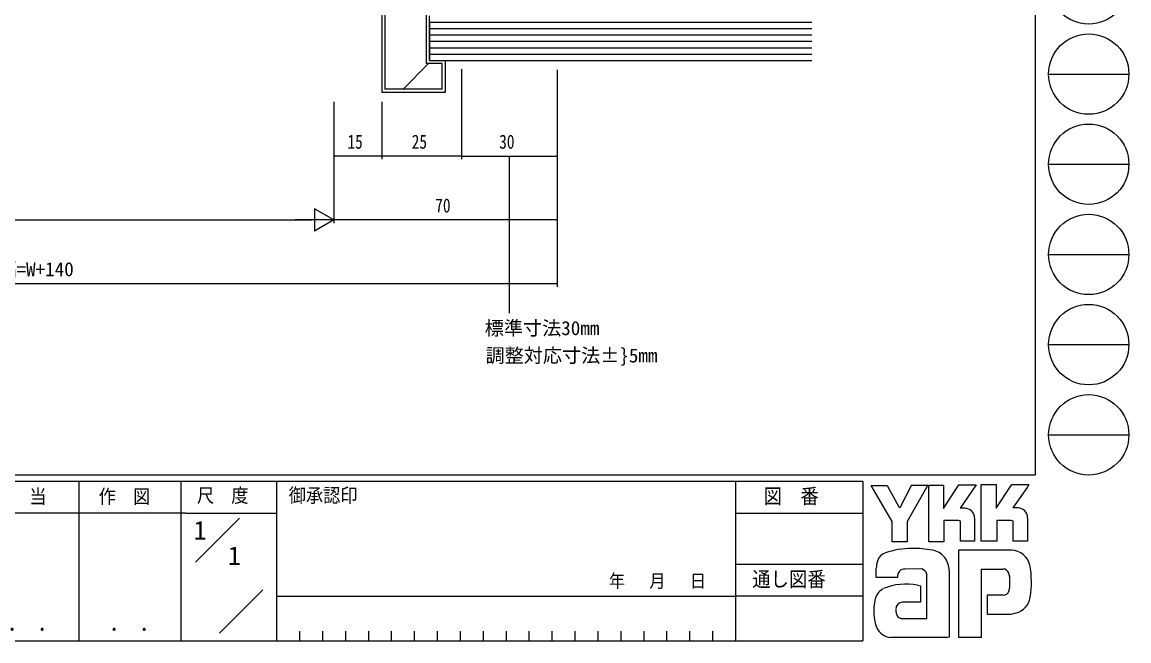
# Model space of a CAD drawing. Units: millimetres, scale not verified. Extents: x -1514 to 567, y -403 to 403.
# Drawn here: x 219.5 to 566.8, y -403 to -209 of the extents above; entities that cross this region are included whole.
import ezdxf
from ezdxf.enums import TextEntityAlignment as Align

# ---------------------------------------------------------------- set-up
doc = ezdxf.new("R2010")
doc.units = ezdxf.units.MM
doc.header["$LTSCALE"] = 2
for name, color, linetype in [('0-1_USER1', 3, 'Continuous'), ('0-5_YKK_D', 6, 'Continuous'), ('0-6_YKK_ZWAK', 7, 'Continuous'), ('0-7_YSS_K', 3, 'Continuous')]:
    doc.layers.add(name, color=color, linetype=linetype)
doc.styles.add('ＭＳ ゴシック', font='')
doc.styles.get('ＭＳ ゴシック').set_extended_font_data('MS Gothic')

msp = doc.modelspace()

# ---------------------------------------------------------------- linework, layer by layer
at = {"layer": '0-5_YKK_D'}
for p, q in [((357.3, -223.721), (357.3, -252)), ((357.3, -223.721), (357.3, -252)), ((387.3, -224), (387.3, -292)), ((387.3, -224.192), (387.3, -252)), ((387.3, -224.192), (387.3, -272)), ((317.3, -234), (317.3, -252)), ((317.3, -234), (317.3, -272)), ((317.3, -234), (317.3, -272)), ((332.3, -234), (332.3, -252)), ((332.3, -234), (332.3, -252)), ((332.3, -251), (317.3, -251)), ((357.3, -251), (332.3, -251)), ((357.3, -251), (387.3, -251)), ((372.3, -251), (372.3, -300.29)), ((317.3, -271), (311.238, -267.5)), ((311.238, -267.5), (311.238, -274.5)), ((126.3, -271), (310.3, -271)), ((317.3, -271), (305.176, -271)), ((317.3, -271), (311.238, -274.5)), ((387.3, -271), (317.3, -271)), ((49.292, -291), (387.3, -291))]:
    msp.add_line(p, q, dxfattribs=at)
for centre, start, end in [((317.3, -251), 0, 180), ((317.3, -251), 180, 0), ((332.3, -251), 0, 180), ((332.3, -251), 0, 180), ((332.3, -251), 180, 0), ((332.3, -251), 180, 0), ((357.3, -251), 0, 180), ((357.3, -251), 0, 180), ((357.3, -251), 180, 0), ((357.3, -251), 180, 0), ((387.3, -251), 0, 180), ((387.3, -251), 180, 0), ((387.3, -271), 0, 180), ((387.3, -271), 180, 0), ((387.3, -291), 0, 180), ((387.3, -291), 180, 0)]:
    msp.add_arc(centre, 0.106, start, end, dxfattribs=at)
at = {"layer": '0-6_YKK_ZWAK'}
for p, q in [((537.3, 399), (537.3, -351)), ((541.552, -225.28), (566.752, -225.28)), ((541.552, -253.56), (566.752, -253.56)), ((541.552, -281.84), (566.752, -281.84)), ((541.552, -310.12), (566.752, -310.12)), ((541.552, -338.4), (566.752, -338.4)), ((537.3, -351), (-562.7, -351)), ((483.3, -353), (-562.7, -353)), ((237.3, -353), (237.3, -403)), ((269.3, -353), (269.3, -403)), ((299.3, -353), (299.3, -403)), ((443.3, -353), (443.3, -403)), ((483.3, -353), (483.3, -403)), ((498.494, -354.14), (494.844, -361.245)), ((503.674, -354.14), (497.199, -365.608)), ((498.494, -354.14), (503.674, -354.14)), ((503.957, -371.902), (503.957, -354.178)), ((503.957, -354.178), (508.552, -354.178)), ((508.552, -361.462), (513.378, -354.101)), ((508.552, -354.178), (508.552, -361.462)), ((513.378, -354.101), (518.843, -354.101)), ((518.843, -354.101), (513.786, -361.438)), ((520.406, -371.748), (520.406, -354.024)), ((520.406, -354.024), (525.078, -354.024)), ((525.078, -361.441), (529.982, -354.024)), ((525.078, -354.024), (525.078, -361.441)), ((529.982, -354.024), (535.388, -354.024)), ((535.388, -354.024), (534.848, -354.951)), ((492.488, -365.569), (485.924, -354.294)), ((485.924, -354.294), (490.944, -354.294)), ((490.944, -354.294), (494.535, -361.013)), ((534.848, -354.951), (530.388, -361.322)), ((494.535, -361.013), (494.844, -361.245)), ((270.706, -362.999), (173.3, -362.999)), ((270.706, -362.999), (299.3, -362.999)), ((273.829, -378.337), (287.676, -364.49)), ((443.3, -363), (483.3, -363)), ((515.271, -361.438), (513.786, -361.438)), ((518.36, -364.527), (518.36, -371.786)), ((531.872, -361.322), (530.388, -361.322)), ((534.963, -364.527), (534.963, -371.709)), ((492.488, -371.941), (492.488, -365.569)), ((497.199, -365.608), (497.199, -371.941)), ((513.262, -365.26), (508.706, -365.26)), ((508.706, -365.26), (508.706, -371.902)), ((513.88, -365.492), (513.262, -365.26)), ((513.88, -371.786), (513.88, -365.492)), ((530.446, -371.709), (530.446, -365.453)), ((497.199, -371.941), (492.488, -371.941)), ((508.706, -371.902), (503.957, -371.902)), ((513.34, -374.566), (513.34, -401.866)), ((529.905, -374.566), (513.34, -374.566)), ((518.36, -371.786), (513.88, -371.786)), ((525.271, -371.748), (520.406, -371.748)), ((530.446, -371.637), (530.518, -371.709)), ((534.963, -371.709), (530.446, -371.709)), ((443.3, -378.999), (483.3, -378.999)), ((501.794, -380.436), (496.512, -380.536)), ((510.328, -380.976), (510.328, -401.828)), ((520.522, -401.866), (520.522, -380.513)), ((520.522, -380.513), (527.163, -380.513)), ((503.339, -395.958), (503.339, -382.057)), ((529.262, -382.652), (529.287, -386.415)), ((281.403, -400.636), (295.009, -387.03)), ((500.404, -385.533), (501.408, -385.764)), ((501.408, -385.764), (501.408, -390.9)), ((527.318, -388.699), (522.26, -388.699)), ((522.26, -388.699), (522.26, -394.607)), ((299.3, -389), (443.3, -389)), ((483.3, -388.999), (443.3, -388.999)), ((501.408, -390.9), (495.702, -390.907)), ((522.26, -394.607), (529.866, -394.607)), ((529.866, -394.607), (531.411, -394.259)), ((495.307, -395.958), (503.339, -395.958)), ((502.721, -395.958), (503.223, -395.958)), ((503.339, -395.957), (503.34, -395.958)), ((306.5, -400), (306.5, -403)), ((313.7, -400), (313.7, -403)), ((320.9, -400), (320.9, -403)), ((328.1, -400), (328.1, -403)), ((335.3, -400), (335.3, -403)), ((342.5, -400), (342.5, -403)), ((349.7, -400), (349.7, -403)), ((356.9, -400), (356.9, -403)), ((364.1, -400), (364.1, -403)), ((371.3, -400), (371.3, -403)), ((378.5, -400), (378.5, -403)), ((385.7, -400), (385.7, -403)), ((392.9, -400), (392.9, -403)), ((400.1, -400), (400.1, -403)), ((407.3, -400), (407.3, -403)), ((414.5, -400), (414.5, -403)), ((421.7, -400), (421.7, -403)), ((428.9, -400), (428.9, -403)), ((436.1, -400), (436.1, -403)), ((494.11, -401.944), (491.986, -401.944)), ((509.864, -401.905), (494.11, -401.944)), ((510.328, -401.828), (509.864, -401.905)), ((513.34, -401.866), (519.402, -401.866)), ((519.402, -401.866), (520.522, -401.866)), ((-562.7, -403), (483.3, -403))]:
    msp.add_line(p, q, dxfattribs=at)
for points in [[(530.446, -365.453), (529.828, -365.222), (525.271, -365.222), (525.271, -371.748)], [(494.11, -383.1), (487.469, -383.1), (487.469, -380.344)]]:
    msp.add_lwpolyline(points, dxfattribs=at)
for centre in [(554.152, -197), (554.152, -225.28), (554.152, -253.56), (554.152, -281.84), (554.152, -310.12), (554.152, -338.4)]:
    msp.add_circle(centre, 12.6, dxfattribs=at)
for centre, radius, start, end in [((515.27, -364.527), 3.089, 0.00166, 89.99604), ((531.872, -364.411), 3.089, 0.00166, 89.99604), ((498.617, -399.287), 25.257, 89.89165, 109.30848), ((499.359, -403.662), 29.64, 78.7801, 91.46938), ((504.058, -380.852), 6.355, 40.66422, 80.31694), ((529.688, -380.772), 6.202, 14.44572, 87.08746), ((494.67, -380.379), 7.196, 158.41083, 179.71775), ((491.309, -378.793), 3.491, 109.02127, 161.51264), ((503.741, -380.836), 6.588, 358.78059, 38.76563), ((497.122, -383.01), 3.013, 138.46382, 181.71359), ((496.321, -382.958), 2.43, 85.50551, 126.78038), ((501.094, -382.649), 2.321, 14.7552, 72.44995), ((527.392, -382.256), 1.756, 16.43123, 96.91661), ((524.059, -383.297), 5.248, 4.93423, 17.03552), ((506.394, -384.696), 29.8, 350.99027, 10.67625), ((496.9, -404.22), 19.013, 79.38098, 112.05825), ((492.481, -391.468), 5.583, 121.82711, 169.08475), ((527.319, -386.834), 1.865, 269.95468, 342.90145), ((524.028, -385.916), 5.281, 343.6902, 354.75362), ((502.513, -393.564), 15.832, 168.76372, 199.80079), ((495.714, -392.97), 2.064, 90.33953, 178.03639), ((529.778, -388.35), 6.13, 285.44291, 349.90448), ((496.989, -393.469), 3.384, 171.08203, 216.71923), ((495.657, -393.807), 2.18, 230.9728, 260.75491), ((492.5, -396.489), 5.461, 207.31435, 263.59464)]:
    msp.add_arc(centre, radius, start, end, dxfattribs=at)
at = {"layer": '0-7_YSS_K'}
for p, q in [((332.3, -80.997), (332.3, -231)), ((333.3, -82), (333.3, -230)), ((346.3, -222), (346.3, -206)), ((347.3, -221), (347.3, -207)), ((347.3, -209), (467.3, -209)), ((347.3, -209), (347.3, -221)), ((347.3, -211), (467.3, -211)), ((347.3, -213), (467.3, -213)), ((347.3, -215), (467.3, -215)), ((347.3, -217), (467.3, -217)), ((339.016, -230), (347.016, -222)), ((351.3, -222), (346.3, -222)), ((347.3, -219), (467.3, -219)), ((347.3, -221), (467.3, -221)), ((347.3, -221), (352.3, -221)), ((351.3, -230), (351.3, -222)), ((352.3, -231), (352.3, -221)), ((332.3, -231), (352.3, -231)), ((351.3, -230), (333.3, -230))]:
    msp.add_line(p, q, dxfattribs=at)

# ---------------------------------------------------------------- texts
at = {"layer": '0-1_USER1', "style": 'ＭＳ ゴシック'}
for p in [(273.3, -372.999), (284.062, -380.999)]:
    msp.add_text('1', height=5.865, dxfattribs=at).set_placement(p, align=Align.BOTTOM_LEFT)
at = {"layer": '0-5_YKK_D', "style": 'ＭＳ ゴシック', "width": 0.8}
for s, p in [('15', (321.56, -250)), ('25', (341.718, -250)), ('30', (369.169, -250)), ('70', (349.108, -270))]:
    msp.add_text(s, height=4.399, dxfattribs=at).set_placement(p, align=Align.BOTTOM_LEFT)
at = {"layer": '0-5_YKK_D', "style": 'ＭＳ ゴシック'}
for s, p in [('躯体開口幅=W+140', (187.696, -290)), ('標準寸法30mm', (364.624, -308.457)), ('調整対応寸法±}5mm', (364.875, -317.033))]:
    msp.add_text(s, height=4.399, dxfattribs=at).set_placement(p, align=Align.BOTTOM_LEFT)
at = {"layer": '0-6_YKK_ZWAK', "style": 'ＭＳ ゴシック', "width": 0.9}
for s, height, p in [('担  当', 4.399, (210.949, -361.258)), ('作  図', 4.399, (243.471, -361.231)), ('尺  度', 4.399, (274.318, -360.91)), ('御承認印', 4.399, (303.11, -360.904)), ('図\u3000番', 4.692, (452.154, -361.374)), ('年   月   日', 4.147, (403.552, -387.527)), ('通し図番', 4.692, (448.555, -387.406)), (' ． ．', 5.132, (211.664, -401.494)), (' ． ．', 5.132, (243.664, -401.494))]:
    msp.add_text(s, height=height, dxfattribs=at).set_placement(p, align=Align.BOTTOM_LEFT)

doc.saveas('drawing.dxf')
